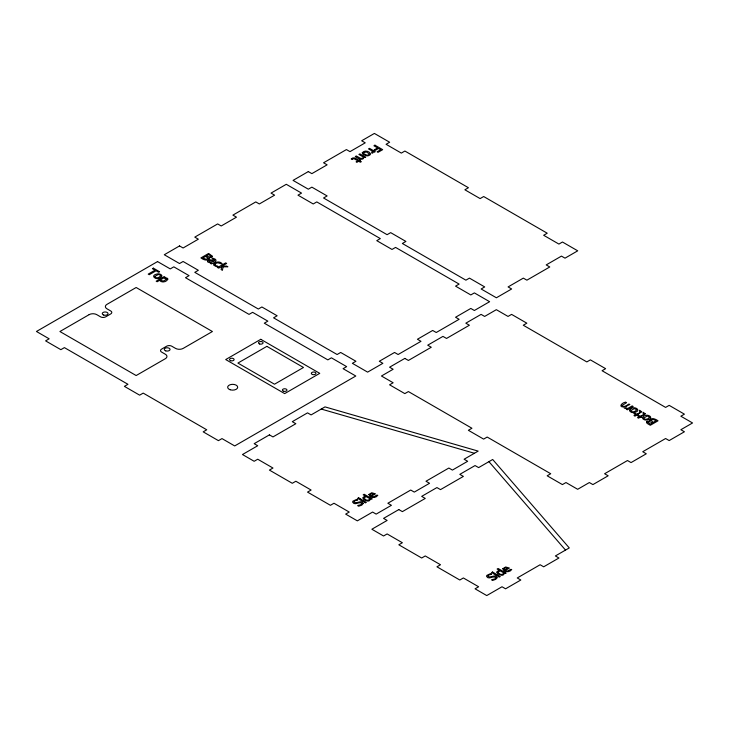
<?xml version="1.0" encoding="UTF-8"?>
<svg xmlns="http://www.w3.org/2000/svg" width="729" height="729" viewBox="0 0 729 729"><rect width="100%" height="100%" fill="white"/><g stroke="black" fill="none" stroke-linecap="round" stroke-linejoin="round"><path stroke-width="1.09" d="M321.243 409.06L474.415 453.274M488.931 461.657L565.522 550.094M215.037 264.572C214.645 266.577 219.994 265.602 217.042 266.841L213.952 265.374A3.171 1.832 0 0 1 213.761 264.135C215.584 261.511 220.34 261.028 222.199 263.862C220.559 264.408 216.896 260.745 215.037 264.572M362.987 497.925L363.862 499.638L367.361 501.033A2.634 1.522 0 0 0 369.193 500.814L370.678 499.137L372.246 498.918L364.163 494.253L363.188 494.818L365.703 496.267A3.727 2.151 0 0 0 363.443 497.178L362.987 497.925M496.914 572.147L497.789 573.86L501.297 575.254A2.634 1.522 0 0 0 503.128 575.035L504.614 573.359L506.181 573.14L498.098 568.474L497.123 569.039L499.638 570.488A3.727 2.151 0 0 0 497.369 571.399L496.914 572.147M154.794 276.482C155.459 278.952 159.587 277.685 160.471 275.917A1.859 1.075 0 0 0 160.17 275.152L159.46 274.742A1.868 1.075 0 0 0 158.129 274.56L154.794 276.482M636.709 409.662L635.451 411.129L633.364 411.858A1.868 1.075 0 0 1 632.034 411.675L631.314 411.265A1.859 1.075 0 0 1 631.022 410.5L634.358 408.577L636.709 409.662M649.603 417.097L648.345 418.564L646.259 419.293A1.868 1.075 0 0 1 644.928 419.12L644.208 418.71A1.859 1.075 0 0 1 643.907 417.945L647.252 416.013L649.603 417.097M368.91 494.508C369.585 498.29 375.973 498.445 377.813 495.301C376.091 494.089 374.023 498.627 371.453 496.148L375.471 493.825L371.681 492.768L368.91 494.508M502.846 568.72C503.52 572.511 509.908 572.657 511.74 569.522C510.018 568.31 507.958 572.848 505.388 570.37L509.407 568.046L505.616 566.989L502.846 568.72M362.249 152.853L363.124 154.557L366.742 155.878A3.235 1.868 0 0 0 368.81 155.55L369.931 154.912A3.271 1.886 0 0 0 370.496 153.71C369.211 150.821 363.999 149.992 362.249 152.853M167.834 279.079C166.823 282.068 161.437 283.134 159.587 280.346L157.154 281.749L156.179 281.194L164.116 276.601L165.091 277.166L164.49 277.521L167.032 278.104L167.834 279.079M372.619 151.286C370.25 152.972 372.774 154.457 373.439 151.76L374.305 152.252L375.28 151.696L369.475 148.342L368.5 148.907L372.619 151.286M223.074 266.805L222.409 270.322L221.124 269.575L221.762 266.714L218.572 268.108L217.597 267.543L225.68 262.877L226.655 263.442L221.926 266.176L226.673 266.085L227.885 266.787L223.074 266.805M364.053 157.428C362.76 161.474 357.146 158.038 355.305 156.525L356.29 155.96L360.372 158.275L362.067 158.403A2.351 1.358 0 0 0 362.978 157.683L363.224 156.954L358.896 154.457L359.871 153.892L365.676 157.236L364.053 157.428M207.628 261.073L207.574 261.346A2.488 1.431 0 0 0 207.984 262.139L210.963 262.996L210.353 263.36L211.319 263.916C215.584 262.604 218.609 259.606 212.85 258.248C209.861 259.296 215.884 259.096 214.636 260.854C212.832 261.201 210.453 258.722 208.385 260.28A2.807 1.622 0 0 0 207.628 261.073M212.522 256.344C212.385 258.604 208.066 256.48 209.396 258.631C207.355 261.547 203.136 259.57 200.912 257.911L208.649 253.446L212.522 256.344M646.505 422.055L647.06 423.349L650.295 425.28L658.032 420.815C655.818 419.157 651.589 417.179 649.548 420.086L649.585 420.597C650.505 421.781 646.814 420.433 646.505 422.055M363.115 503.539L361.794 505.115L358.659 506.236C355.032 504.687 362.459 505.89 361.684 503.265C359.078 501.16 354.786 505.944 352.69 502.245A3.481 2.014 0 0 1 353.027 501.105L356.7 499.374C359.926 500.759 354.23 499.821 354.039 501.752L354.094 502.172C356.654 504.249 361.602 499.274 363.115 503.539M497.05 577.76L495.729 579.336L492.585 580.448C488.968 578.908 496.385 580.111 495.62 577.486C493.014 575.381 488.722 580.166 486.617 576.466A3.481 2.014 0 0 1 486.954 575.327L490.635 573.595C493.852 574.981 488.166 574.033 487.965 575.974L488.02 576.393C490.59 578.471 495.529 573.486 497.05 577.76M641.657 411.757L637.447 414.701L638.112 415.074L637.301 415.548L636.645 415.166L634.977 416.131L633.993 415.566L635.661 414.601L633.865 413.562L634.677 413.097L636.472 414.136C643.069 412.067 638.258 411.63 639.615 410.245L641.657 411.757M645.211 413.808L641.01 416.751L641.666 417.134L640.855 417.599L640.199 417.216L638.531 418.182L637.556 417.617L639.224 416.651L637.428 415.621L638.24 415.147L640.035 416.186C646.632 414.127 641.821 413.689 643.178 412.295L645.211 413.808M369.858 498.663L368.628 500.085A1.513 0.875 0 0 1 367.407 500.203C364.746 500.313 362.86 496.85 366.514 496.741L369.858 498.663M503.794 572.885L502.554 574.306A1.513 0.875 0 0 1 501.333 574.425C498.672 574.534 496.786 571.071 500.44 570.953L503.794 572.885M208.093 258.23L206.207 259.324L202.826 258.002L205.678 256.353L208.093 258.23M650.924 420.232L653.266 422.373L656.118 420.724L653.211 419.421L650.924 420.232M161.765 275.99C158.831 282.378 147.55 275.434 158.002 273.822A3.271 1.886 0 0 1 160.088 274.15L161.2 274.787A3.235 1.868 0 0 1 161.765 275.99M629.856 409.999L629.719 410.427A3.235 1.868 0 0 0 630.293 411.63L631.405 412.268A3.271 1.886 0 0 0 633.483 412.596C643.47 411.156 633.574 404.285 629.856 409.999M642.741 417.435L642.614 417.872A3.235 1.868 0 0 0 643.178 419.066L644.299 419.713A3.271 1.886 0 0 0 646.377 420.041C656.355 418.601 646.459 411.721 642.741 417.435M622.119 405.424C623.295 408.094 627.623 405.005 628.899 403.994L629.874 404.559C627.45 404.95 622.894 408.604 627.86 408.404L632.198 405.898L633.173 406.463L627.368 409.816L626.393 409.251L627.04 408.878L624.215 408.112L624.133 406.973C618.01 407.347 621.582 402.836 625.61 402.098L626.585 402.663L622.119 405.424M370.186 494.289L370.706 495.711L373.777 493.943L371.89 493.46L370.186 494.289M504.113 568.511L504.632 569.932L507.703 568.164L505.826 567.681L504.113 568.511M209.086 261.119L210.581 262.413L213.387 261.602L210.9 260.618L209.086 261.119M211.027 256.225L209.141 257.064L206.535 255.852L208.804 254.549L211.027 256.225M647.981 422.319L650.14 424.178L652.409 422.875L649.803 421.663L647.981 422.319M363.607 152.68L363.908 153.783L366.86 155.131A1.859 1.075 0 0 0 368.191 154.958L368.901 154.548A1.868 1.075 0 0 0 369.211 153.783L366.377 151.933L363.607 152.68M352.298 159.204L351.159 158.986L352.891 157.92L354.695 157.947L358.868 160.234L359.525 159.851L360.336 160.316L359.679 160.699L361.347 161.665L360.372 162.23L358.704 161.264L356.9 162.303L356.098 161.829L357.893 160.799L353.875 158.63L352.298 159.204M166.349 279.407L163.077 281.175L160.38 279.89L163.67 277.995L166.157 278.715A1.467 0.847 0 0 1 166.34 279.407M179.534 245.928L164.289 254.74L179.534 263.543L183.097 261.483L198.343 270.295L194.789 272.345L258.33 309.032L261.884 306.973L277.138 315.785L273.575 317.835L337.117 354.522L340.671 352.462L355.925 361.274L352.371 363.324L367.616 372.127L382.871 363.324L379.308 361.274L394.562 352.462L398.116 354.522L420.988 341.318L417.435 339.258L432.68 330.456L436.243 332.506L459.115 319.302L455.561 317.252L470.806 308.44L474.369 310.499L489.615 301.697L474.369 292.894L470.806 294.944L455.561 286.142L459.115 284.082L395.574 247.404L392.02 249.455L376.765 240.652L380.328 238.593L316.787 201.915L313.224 203.965L297.979 195.162L301.533 193.103L286.287 184.3L271.033 193.103L274.596 195.162L259.342 203.965L255.788 201.915L232.906 215.119L236.469 217.169L221.215 225.972L217.661 223.921L194.789 237.125L198.343 239.185L183.097 247.988L179.534 245.928M308.312 171.588L293.058 180.391L308.312 189.194L311.866 187.143L327.121 195.946L323.558 197.996L387.099 234.683L390.662 232.633L405.907 241.436L402.353 243.486L465.895 280.173L469.449 278.123L484.703 286.925L481.14 288.976L496.394 297.778L511.64 288.976L508.086 286.925L523.331 278.123L526.894 280.173L549.766 266.969L546.203 264.909L561.458 256.107L565.011 258.166L577.723 250.822L562.469 242.019L558.915 244.078L543.661 235.276L547.224 233.216L483.682 196.529L480.119 198.589L464.874 189.786L468.428 187.727L404.887 151.04L401.333 153.099L386.078 144.296L389.641 142.237L374.387 133.434L361.684 140.77L365.238 142.829L349.993 151.632L346.43 149.573L323.558 162.786L327.121 164.836L311.866 173.639L308.312 171.588M157.537 261.574L36.45 331.476L49.162 338.812L45.599 340.871L60.853 349.674L64.407 347.615L127.949 384.301L124.395 386.361L139.64 395.164L143.203 393.104L206.744 429.791L203.181 431.85L218.436 440.653L221.99 438.594L234.702 445.938L355.798 376.018L343.086 368.683L346.649 366.632L331.394 357.821L327.84 359.88L264.299 323.193L267.853 321.143L252.608 312.331L249.045 314.39L185.503 277.703L189.066 275.653L173.812 266.841L170.258 268.901L157.537 261.574M153.354 268.154L152.434 268.682L155.031 270.186L148.215 274.122L149.245 274.715L156.061 270.778L158.658 272.281L159.578 271.753L153.354 268.154M374.943 145.189L373.922 145.782L377.64 147.932L374.196 149.919L375.107 150.447L378.561 148.461L380.738 149.718L377.139 151.796L378.05 152.325L382.679 149.655L374.943 145.189M89.138 314.646L59.915 331.522L136.159 375.544L165.392 358.668A5.395 3.116 0 0 0 165.392 354.267L161.583 352.071A3.59 2.078 0 0 1 161.583 349.127L166.659 346.193A3.59 2.078 0 0 1 171.743 346.193L175.561 348.398A5.395 3.116 0 0 0 183.179 348.398L212.412 331.522L136.159 287.499L106.935 304.376A5.395 3.116 0 0 0 106.935 308.777L110.744 310.982A3.59 2.078 0 0 1 110.744 313.917L105.659 316.851A3.59 2.078 0 0 1 100.584 316.851L96.766 314.646A5.395 3.116 0 0 0 89.138 314.646M260.782 339.313L225.708 359.561L284.674 393.605L319.749 373.357L260.782 339.313M266.878 346.357L237.909 363.078L274.505 384.21L303.483 367.48L266.878 346.357M269.42 434.867L254.166 443.679L257.729 445.729L242.475 454.531L254.166 461.284L257.729 459.224L272.974 468.036L269.42 470.087L292.293 483.291L295.846 481.24L311.101 490.043L307.538 492.102L330.419 505.306L333.973 503.247L349.227 512.059L345.664 514.109L357.356 520.861L372.61 512.059L376.164 514.109L391.418 505.306L387.855 503.247L410.728 490.043L414.291 492.102L429.536 483.291L425.982 481.24L448.854 468.036L452.417 470.087L467.663 461.284L464.109 459.224L478.169 451.105L324.997 406.891L311.101 414.91L307.538 412.86L292.293 421.663L295.846 423.713L272.974 436.926L269.42 434.867M404.832 358.404L389.587 367.206L393.141 369.257L381.449 376.009L393.141 382.761L389.587 384.812L404.832 393.614L408.395 391.564L471.936 428.251L468.373 430.301L483.628 439.104L487.182 437.054L550.723 473.741L547.169 475.791L562.414 484.594L565.977 482.543L577.669 489.296L589.36 482.543L592.914 484.594L608.168 475.791L604.605 473.741L627.487 460.528L631.041 462.587L646.295 453.784L642.732 451.725L665.604 438.521L669.167 440.571L684.413 431.768L680.859 429.718L692.55 422.966L680.859 416.213L684.413 414.163L669.167 405.36L665.604 407.411L602.072 370.724L605.626 368.674L590.372 359.871L586.818 361.921L523.276 325.234L526.839 323.184L511.585 314.381L508.031 316.432L496.34 309.679L484.648 316.432L481.085 314.381L465.84 323.184L469.394 325.234L446.522 338.447L442.959 336.388L427.713 345.191L431.267 347.25L408.395 360.454L404.832 358.404M358.632 497.789L357.52 498.436L358.531 499.019L359.643 498.381L358.632 497.789M360.545 498.973L359.57 499.538L365.375 502.892L366.35 502.327L360.545 498.973M398.818 509.58L383.563 518.383L387.126 520.433L371.872 529.236L383.563 535.988L387.126 533.938L402.372 542.74L398.818 544.791L421.69 558.004L425.244 555.945L440.498 564.747L436.935 566.807L459.817 580.011L463.371 577.96L478.625 586.763L475.062 588.813L486.753 595.566L502.008 586.763L505.561 588.813L520.816 580.011L517.253 577.96L540.125 564.747L543.688 566.807L558.933 558.004L555.38 555.945L569.276 547.926L492.686 459.489L478.625 467.608L475.062 465.558L459.817 474.36L463.371 476.411L440.498 489.624L436.935 487.564L421.69 496.367L425.244 498.426L402.372 511.63L398.818 509.58M492.558 572.01L491.446 572.657L492.458 573.24L493.569 572.593L492.558 572.01M494.481 573.194L493.497 573.759L499.301 577.113L500.276 576.548L494.481 573.194M230.145 389.751A5.03 2.907 0 0 0 237.7 387.236A5.03 2.907 0 0 0 230.145 384.721A5.03 2.907 0 0 0 230.145 389.751M165.729 350.859A2.88 1.658 0 0 0 170.048 349.428A2.88 1.658 0 0 0 165.729 347.988A2.88 1.658 0 0 0 165.729 350.859M103.718 315.056A2.88 1.658 0 0 0 108.029 313.625A2.88 1.658 0 0 0 103.718 312.185A2.88 1.658 0 0 0 103.718 315.056M259.633 343.979A2.296 1.33 0 0 0 263.078 342.83A2.296 1.33 0 0 0 259.633 341.682A2.296 1.33 0 0 0 259.633 343.979M230.656 360.709A2.296 1.33 0 0 0 234.109 359.561A2.296 1.33 0 0 0 230.656 358.413A2.296 1.33 0 0 0 230.656 360.709M283.526 391.227A2.296 1.33 0 0 0 286.971 390.079A2.296 1.33 0 0 0 283.526 388.931A2.296 1.33 0 0 0 283.526 391.227M312.495 374.506A2.296 1.33 0 0 0 315.949 373.357A2.296 1.33 0 0 0 312.495 372.2A2.296 1.33 0 0 0 312.495 374.506"/></g></svg>
